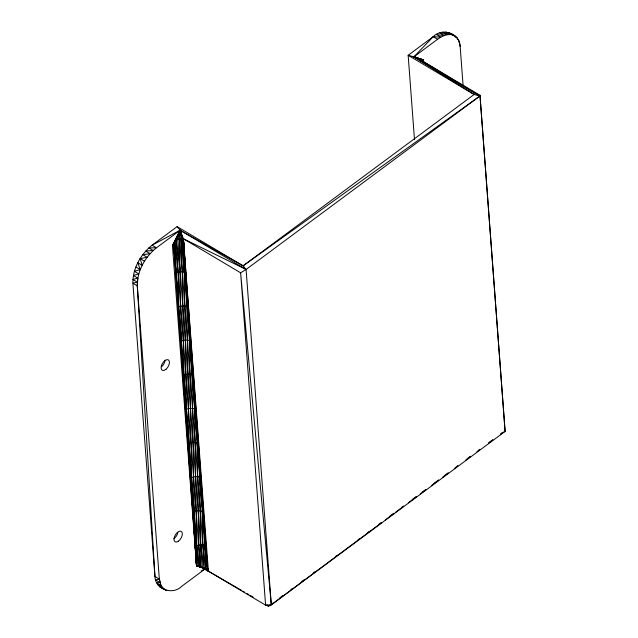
<?xml version="1.0" encoding="UTF-8"?>
<svg xmlns="http://www.w3.org/2000/svg" width="638" height="638" viewBox="0 0 638 638"><rect width="100%" height="100%" fill="white"/><g stroke="black" fill="none" stroke-linecap="round" stroke-linejoin="round"><path stroke-width="0.96" d="M206.265 569.248L208.387 571.146L265.599 605.159L268.614 606.1L271.302 604.824L246.093 269.467L243.102 265.831L180.115 230.246L173.552 243.549L176.2 272.633L196.735 545.737L197.82 566.225L204.662 568.354L196.528 565.786L196.735 545.737L194.534 408.719L183.401 238.787L180.115 230.246L177.133 226.61L152.083 245.191C140.735 254.259 132.6 268.47 132.903 283.232L154.954 576.489C155.154 589.648 173.034 595.453 181.902 586.163L205.556 568.617L205.699 569.67L241.084 590.118M164.317 589.392L160.872 585.301L159.333 579.089L154.954 576.489L137.282 285.832C137.074 271.046 145.049 256.867 156.462 247.791L180.115 230.246L246.093 269.467L479.888 96.059L479.983 95.269L422.771 61.256C418.488 58.098 413.272 56.559 408.153 55.275L414.501 139.73M204.654 568.33L196.528 565.786L181.336 340.907L179.294 238.572L180.115 230.246L152.083 245.191L156.462 247.791L148.837 247.895L153.216 250.495L145.711 251.077L150.089 253.685L142.784 254.682L147.163 257.281L140.137 258.597L142.194 265.352L137.816 262.744L140.272 269.619L134.403 271.302L138.781 273.909L133.398 275.504L137.776 278.104L137.282 285.832L159.333 579.089L160.872 585.301L157.993 585.038L162.371 587.638L159.931 586.785L166.646 590.501L159.931 586.785M184.262 272.171L180.115 230.246L174.844 241.85L176.2 272.633L180.203 271.684L184.262 272.171L183.401 238.787L240.614 272.801L246.093 269.467L183.401 238.787L189.398 340.445L191.599 477.463L196.528 565.786L186.463 409.189L184.262 272.171L182.803 238.5L180.115 230.246L177.771 239.306L202.493 568.139L205.699 569.67L204.798 545.275L182.165 238.309L180.115 230.246L172.443 245.463L196.528 565.786L194.167 511.596L191.966 374.586L183.401 238.787C178.696 236.69 174.373 241.674 172.443 245.463M204.79 568.498L200.858 567.421L198.657 545.091L178.13 271.987L176.271 240.414L180.115 230.246M177.133 226.61L243.102 265.831L479.888 96.059L474.122 94.488L413.918 56.846L433.202 36.693C442.062 27.402 459.95 33.208 460.15 46.367L463.132 86.002M422.005 61.328L421.885 59.374L413.918 56.846L422.771 61.256L479.888 96.059L413.918 56.846L420.402 59.358L422.946 59.669L423.169 62.644L422.946 59.669L413.918 56.846L437.58 39.293C442.453 35.72 449.431 32.57 455.165 36.071M381.285 522.913L271.302 604.824L265.599 605.159L240.614 272.801L271.302 604.824L505.105 431.424L479.983 95.269L505.105 431.424L503.31 432.269M385.264 519.946L394.029 513.423M395.624 512.234L403.599 506.293M408.376 502.736L416.343 496.803M420.33 493.828L425.913 489.673M431.487 485.518L438.657 480.183M442.644 477.208L448.227 473.053M454.599 468.308L457.789 465.931M465.756 459.998L470.541 456.433M476.913 451.688L480.103 449.311L478.476 450.452M488.868 442.788L492.855 439.813L488.852 442.756M452.079 34.627L450.787 33.463L452.836 34.954L448.458 32.355L450.173 34.5L442.86 32.123L447.238 34.723L439.734 33.009L444.112 35.616L436.488 34.548L440.866 37.148L433.202 36.693L408.153 55.275L474.122 94.488L243.102 265.831M268.614 606.1L266.907 605.087L268.614 606.1L272.601 603.141M279.787 597.814L282.977 595.445M290.952 589.528L292.547 588.348M301.327 581.832L304.517 579.471M313.298 572.956L314.893 571.776M335.644 556.384L337.239 555.204M357.982 539.812L359.577 538.631M367.56 532.714L369.155 531.526M378.733 524.428L381.125 522.65M389.906 516.142L393.893 513.183M401.868 507.266L403.471 506.078M412.244 499.57L416.231 496.611M422.619 491.874L425.809 489.513M433.792 483.588L438.577 480.039M444.965 475.31L448.155 472.941M456.13 467.024L457.725 465.836M467.303 458.738L470.493 456.369M201.177 570.954L205.556 568.617M178.768 306.774L182.771 305.817L186.83 306.312L189.031 443.322L196.528 565.786L173.552 243.549L178.768 306.774L178.13 271.987L174.844 241.85M196.528 565.786L183.903 375.048L187.907 374.099L191.966 374.586M186.463 409.189L190.475 408.232L194.534 408.719L207.789 570.795L206.114 569.16M189.031 443.322L193.043 442.373L197.102 442.86L207.789 570.795L204.798 545.275L200.739 544.788L196.735 545.737L199.279 566.775L204.623 568.378M191.599 477.463L195.611 476.506L199.662 476.993L207.789 570.795L183.401 238.787L186.83 306.312M194.167 511.596L198.171 510.647L202.23 511.134L207.789 570.795M137.776 278.104L132.895 279.516L137.274 282.116L132.903 283.232L137.282 285.832M159.333 579.089L155.473 579.822L159.851 582.43L156.493 582.701L160.872 585.301M189.398 340.445L185.339 339.958L181.336 340.907L173.552 243.549M422.22 60.929L413.918 56.846L421.088 59.214L421.287 61.192M421.742 60.618L413.918 56.846L420.586 59.206M413.918 56.846L420.992 60.076M242.799 591.115L244.521 592.12M247.105 593.619L248.828 594.616M250.543 595.613L253.126 597.112M454.918 36.518L457.103 37.817L450.787 33.463M445.795 31.9L450.173 34.5M433.202 36.693L437.58 39.293M140.137 258.597L144.515 261.205M135.894 267.019L140.272 269.619M457.135 38.918L458.602 40.154L460.15 46.367M206.082 569.224L207.135 570.428L204.798 545.275M199.662 476.993L200.739 544.788L204.128 568.897L202.836 544.844L182.301 271.748L179.294 238.572M176.271 240.414L180.203 271.684M205.699 569.67L202.836 544.844L202.23 511.134M183.401 238.787L208.387 571.146M423.098 62.644L422.946 59.669L422.978 62.572M422.946 59.669L423.13 62.66M421.088 59.214L421.2 61.136M180.777 238.237L182.301 271.748L183.903 375.048M199.279 566.775L197.102 442.86M200.739 544.788L200.858 567.421M165.067 360.255A6.061 3.286 -59.3 0 1 161.566 366.73M177.866 532.459A6.061 3.286 -59.3 0 1 173.903 538.671M502.417 432.692L500.822 433.88L502.417 432.692M178.281 541.271A6.061 3.286 -59.3 0 0 181.75 531.797A6.061 3.286 -59.3 0 0 174.493 536.717A6.061 3.286 -59.3 0 0 178.281 541.271M165.944 369.33A6.061 3.286 -59.3 0 0 168.52 359.976A6.061 3.286 -59.3 0 0 161.358 365.941A6.061 3.286 -59.3 0 0 165.944 369.33"/></g></svg>
